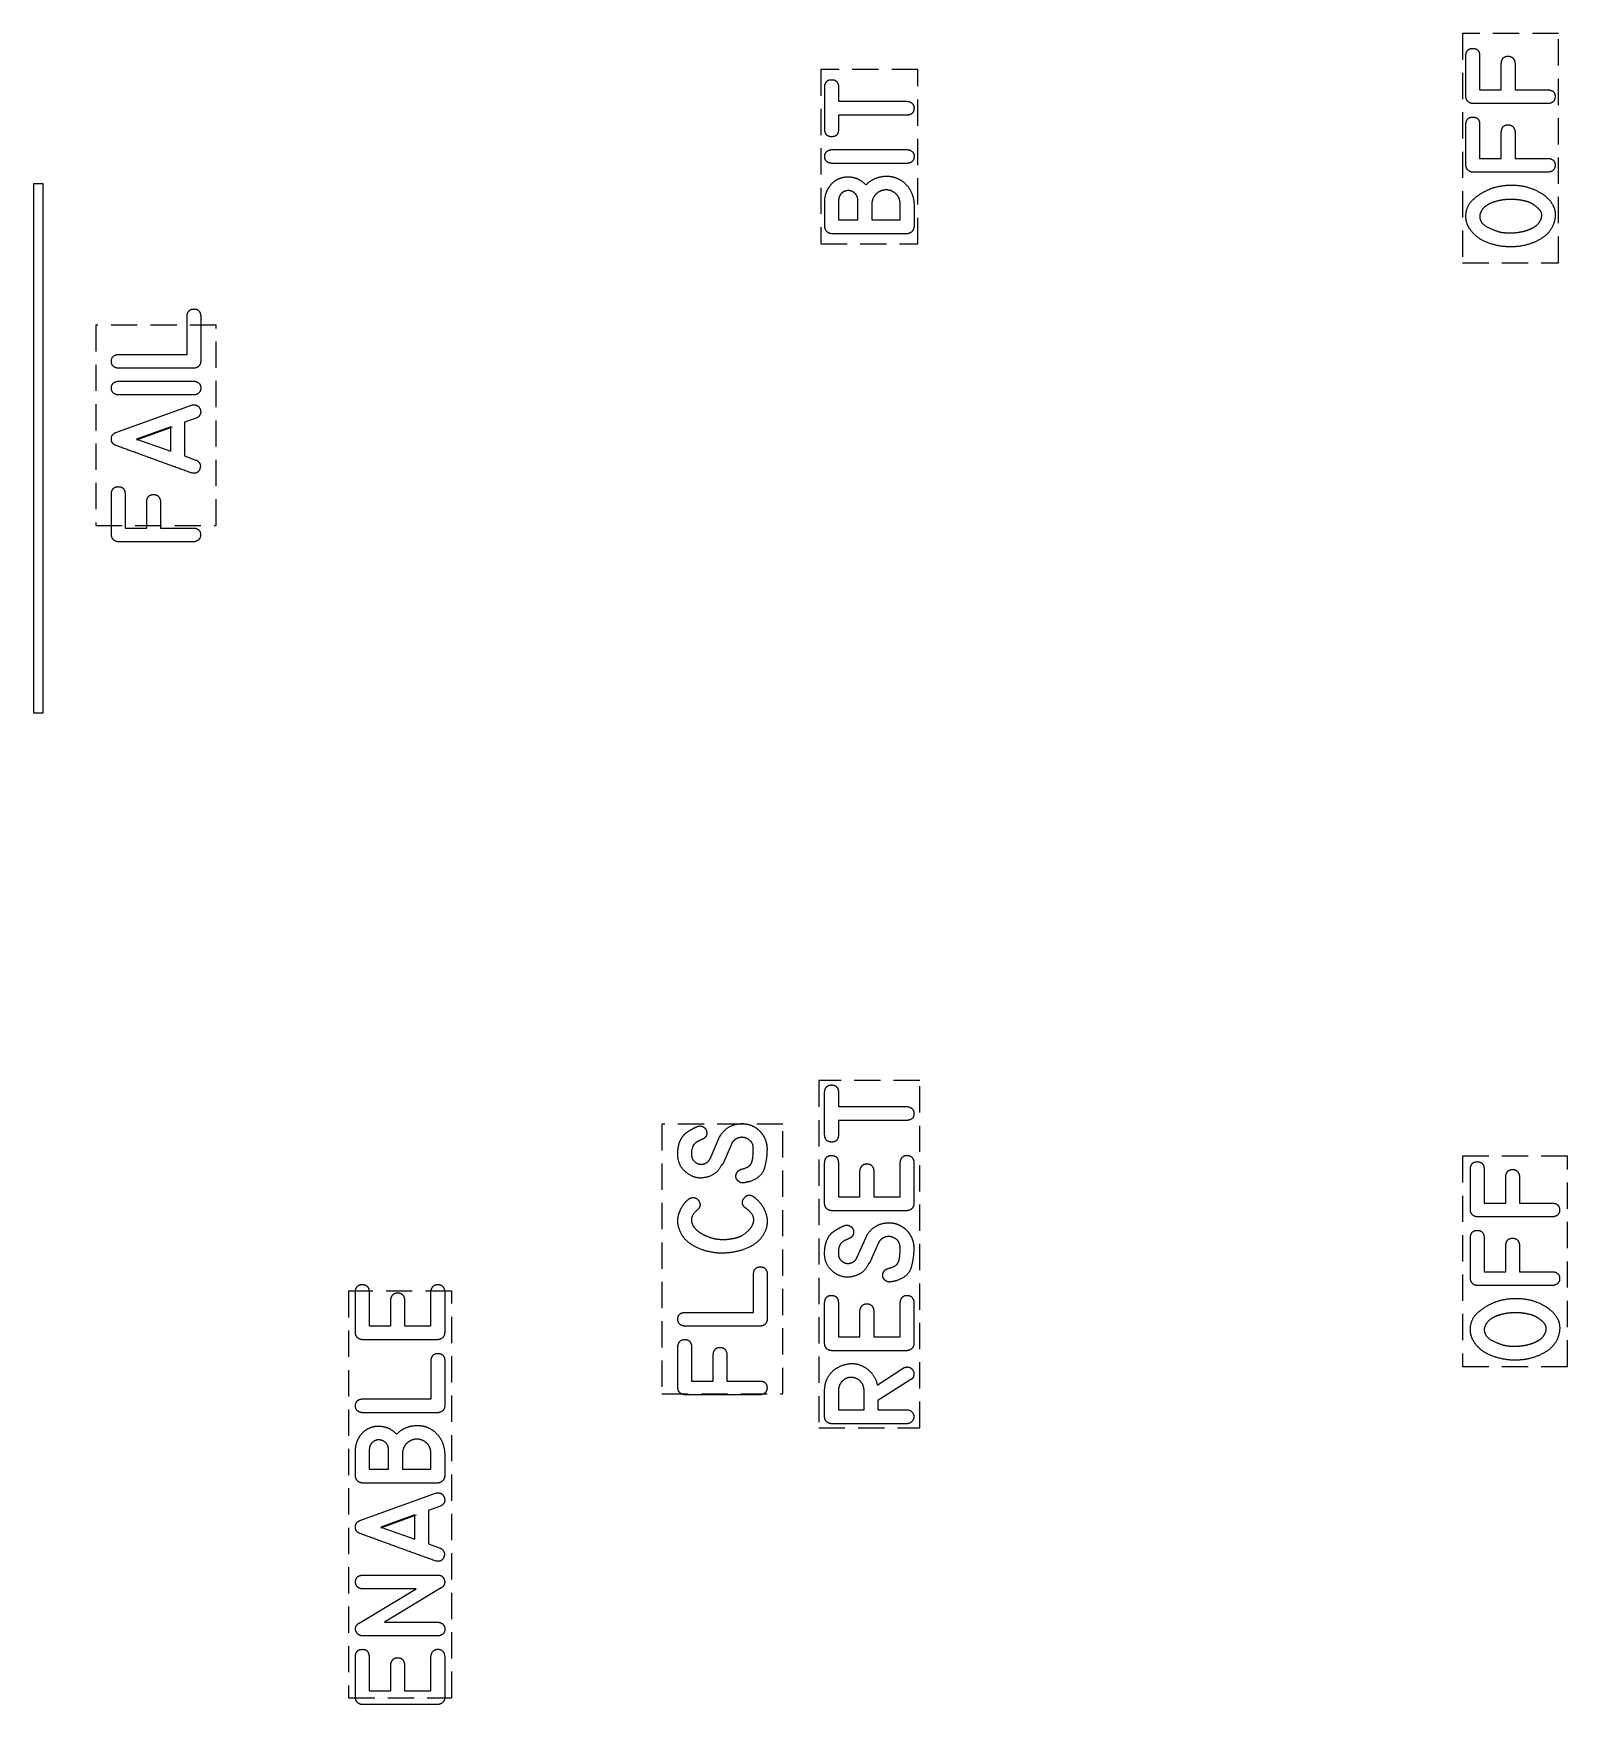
# Model space of a CAD drawing. Header units: millimetres. Extents: x -31.6 to 29, y -37.6 to 27.4.
# Drawn here: x -0.19 to 29, y -4.43 to 27.36 of the extents above; entities that cross this region are included whole.
import ezdxf

# ---------------------------------------------------------------- set-up
doc = ezdxf.new("R2010")
doc.units = ezdxf.units.MM
doc.linetypes.add('DASHED', pattern=[0.75, 0.5, -0.25])
doc.layers.get('0').update_dxf_attribs({"linetype": 'CONTINUOUS'})

msp = doc.modelspace()

# ---------------------------------------------------------------- linework, layer by layer
at = {"linetype": 'DASHED'}
for p, q in [((28.83, 27.362), (27, 27.362)), ((27, 27.362), (27, 23)), ((28.83, 23), (28.83, 27.362)), ((16.641, 26.677), (14.792, 26.677)), ((14.792, 26.677), (14.792, 23.356)), ((16.641, 23.356), (16.641, 26.677)), ((14.792, 23.356), (16.641, 23.356)), ((27, 23), (28.83, 23)), ((3.288, 21.809), (1, 21.809)), ((1, 21.809), (1, 18)), ((3.288, 18), (3.288, 21.809)), ((1, 18), (3.288, 18)), ((16.678, 7.438), (14.752, 7.438)), ((14.752, 7.438), (14.752, 0.831)), ((16.678, 0.831), (16.678, 7.438)), ((14.073, 6.611), (11.77, 6.611)), ((11.77, 6.611), (11.77, 1.477)), ((14.073, 1.477), (14.073, 6.611)), ((29, 6), (27, 6)), ((27, 6), (27, 2)), ((29, 2), (29, 6)), ((7.77, 3.432), (5.805, 3.432)), ((5.805, 3.432), (5.805, -4.304)), ((7.77, -4.304), (7.77, 3.432)), ((27, 2), (29, 2)), ((11.77, 1.477), (14.073, 1.477)), ((14.752, 0.831), (16.678, 0.831)), ((5.805, -4.304), (7.77, -4.304))]:
    msp.add_line(p, q, dxfattribs=at)
for p, q in [((27.065, 26.16), (27.065, 26.944)), ((27.327, 26.946), (27.327, 26.289)), ((27.739, 26.289), (27.739, 26.794)), ((28.001, 26.799), (28.001, 26.289)), ((14.867, 25.528), (14.867, 26.35)), ((15.129, 26.353), (15.129, 26.071)), ((15.129, 26.071), (16.437, 26.071)), ((27.327, 26.289), (27.739, 26.289)), ((28.001, 26.289), (28.63, 26.289)), ((16.437, 25.808), (15.129, 25.808)), ((15.129, 25.808), (15.129, 25.524)), ((28.635, 26.027), (27.195, 26.027)), ((27.065, 24.855), (27.065, 25.639)), ((27.327, 25.64), (27.327, 24.984)), ((27.739, 24.984), (27.739, 25.489)), ((28.001, 25.494), (28.001, 24.984)), ((14.998, 25.153), (16.438, 25.153)), ((16.44, 24.888), (14.997, 24.888)), ((27.327, 24.984), (27.739, 24.984)), ((28.001, 24.984), (28.63, 24.984)), ((28.635, 24.721), (27.195, 24.721)), ((14.867, 23.682), (14.867, 24.186)), ((15.131, 24.187), (15.131, 23.815)), ((15.499, 23.815), (15.499, 24.191)), ((15.761, 24.123), (15.761, 23.815)), ((16.303, 23.815), (16.303, 24.121)), ((16.566, 24.119), (16.566, 24.116)), ((16.566, 24.116), (16.566, 23.68)), ((16.439, 23.551), (14.997, 23.551)), ((15.131, 23.815), (15.499, 23.815)), ((15.761, 23.815), (16.303, 23.815)), ((2.735, 21.254), (2.734, 21.987)), ((2.995, 21.988), (2.995, 21.122)), ((2.868, 20.991), (1.425, 20.991)), ((1.429, 21.254), (2.735, 21.254)), ((1.426, 20.748), (2.866, 20.748)), ((2.868, 20.483), (1.425, 20.483)), ((1.381, 19.769), (2.82, 20.29)), ((2.911, 20.043), (2.688, 19.963)), ((2.426, 19.875), (1.776, 19.644)), ((1.776, 19.628), (2.459, 19.875)), ((2.426, 19.413), (2.426, 19.875)), ((2.688, 19.963), (2.688, 19.324)), ((1.776, 19.644), (2.426, 19.413)), ((2.688, 19.324), (2.905, 19.246)), ((1.295, 17.822), (1.295, 18.606)), ((1.557, 18.608), (1.557, 17.951)), ((1.968, 17.951), (1.968, 18.456)), ((2.23, 18.461), (2.23, 17.951)), ((1.557, 17.951), (1.968, 17.951)), ((2.23, 17.951), (2.859, 17.951)), ((2.864, 17.689), (1.425, 17.689)), ((14.865, 6.401), (14.865, 7.224)), ((15.128, 7.227), (15.128, 6.945)), ((15.128, 6.945), (16.435, 6.945)), ((16.435, 6.682), (15.128, 6.682)), ((15.128, 6.682), (15.128, 6.398)), ((12.86, 6.35), (12.866, 6.362)), ((12.866, 6.362), (12.875, 6.38)), ((12.072, 6.028), (12.075, 6.128)), ((12.335, 6.1), (12.333, 6.028)), ((12.344, 6.152), (12.335, 6.1)), ((12.685, 5.953), (12.853, 6.335)), ((12.853, 6.335), (12.86, 6.35)), ((13.092, 6.23), (12.926, 5.851)), ((12.679, 5.941), (12.682, 5.949)), ((12.682, 5.949), (12.685, 5.953)), ((12.926, 5.851), (12.903, 5.831)), ((13.271, 5.749), (13.278, 5.752)), ((14.865, 5.099), (14.865, 5.881)), ((15.126, 5.885), (15.126, 5.227)), ((15.537, 5.227), (15.537, 5.724)), ((15.802, 5.726), (15.802, 5.227)), ((16.303, 5.227), (16.303, 5.884)), ((16.565, 5.886), (16.565, 5.094)), ((27.15, 4.979), (27.15, 5.763)), ((27.412, 5.765), (27.412, 5.108)), ((27.824, 5.108), (27.824, 5.613)), ((28.086, 5.618), (28.086, 5.108)), ((13.504, 5.235), (13.515, 5.227)), ((15.126, 5.227), (15.537, 5.227)), ((15.802, 5.227), (16.303, 5.227)), ((27.412, 5.108), (27.824, 5.108)), ((28.086, 5.108), (28.715, 5.108)), ((16.435, 4.964), (14.994, 4.964)), ((28.72, 4.846), (27.28, 4.846)), ((15.646, 4.448), (15.653, 4.464)), ((15.653, 4.464), (15.659, 4.476)), ((15.659, 4.476), (15.669, 4.493)), ((27.15, 3.674), (27.15, 4.458)), ((27.412, 4.459), (27.412, 3.803)), ((14.865, 4.141), (14.868, 4.242)), ((15.129, 4.214), (15.126, 4.141)), ((15.138, 4.266), (15.129, 4.214)), ((15.479, 4.067), (15.646, 4.448)), ((15.886, 4.343), (15.72, 3.964)), ((27.824, 3.803), (27.824, 4.308)), ((28.086, 4.313), (28.086, 3.803)), ((15.472, 4.054), (15.476, 4.062)), ((15.476, 4.062), (15.479, 4.067)), ((15.72, 3.964), (15.696, 3.944)), ((16.065, 3.863), (16.071, 3.865)), ((13.512, 3.03), (13.511, 3.763)), ((13.772, 3.764), (13.772, 2.898)), ((28.72, 3.54), (27.28, 3.54)), ((27.412, 3.803), (27.824, 3.803)), ((28.086, 3.803), (28.715, 3.803)), ((5.938, 2.643), (5.938, 3.426)), ((6.198, 3.429), (6.198, 2.771)), ((6.61, 2.771), (6.61, 3.269)), ((6.874, 3.27), (6.874, 2.771)), ((7.375, 2.771), (7.375, 3.429)), ((7.637, 3.43), (7.637, 2.638)), ((14.865, 2.436), (14.865, 3.218)), ((15.126, 3.222), (15.126, 2.564)), ((16.303, 2.564), (16.303, 3.221)), ((16.565, 3.223), (16.565, 2.431)), ((12.206, 3.03), (13.512, 3.03)), ((15.537, 2.564), (15.537, 3.061)), ((15.802, 3.063), (15.802, 2.564)), ((6.198, 2.771), (6.61, 2.771)), ((6.874, 2.771), (7.375, 2.771)), ((13.645, 2.767), (12.202, 2.767)), ((15.126, 2.564), (15.537, 2.564)), ((15.802, 2.564), (16.303, 2.564)), ((7.507, 2.509), (6.066, 2.509)), ((12.072, 1.595), (12.072, 2.379)), ((12.334, 2.381), (12.334, 1.724)), ((12.746, 1.724), (12.746, 2.229)), ((13.007, 2.234), (13.007, 1.724)), ((16.435, 2.301), (14.994, 2.301)), ((7.378, 1.383), (7.377, 2.116)), ((7.638, 2.117), (7.638, 1.25)), ((15.867, 1.646), (16.36, 1.969)), ((12.334, 1.724), (12.746, 1.724)), ((13.007, 1.724), (13.637, 1.724)), ((15.868, 1.642), (15.867, 1.646)), ((16.506, 1.75), (15.877, 1.352)), ((6.072, 1.383), (7.378, 1.383)), ((13.641, 1.462), (12.202, 1.462)), ((14.865, 1.042), (14.865, 1.548)), ((15.128, 1.557), (15.128, 1.175)), ((15.615, 1.175), (15.615, 1.548)), ((15.877, 1.352), (15.877, 1.175)), ((7.511, 1.12), (6.068, 1.12)), ((15.128, 1.175), (15.615, 1.175)), ((15.877, 1.175), (16.433, 1.175)), ((16.433, 0.912), (14.996, 0.912)), ((5.938, -0.086), (5.938, 0.418)), ((6.202, 0.419), (6.202, 0.047)), ((6.57, 0.047), (6.57, 0.423)), ((6.832, 0.355), (6.832, 0.047)), ((7.374, 0.047), (7.374, 0.353)), ((7.637, 0.351), (7.637, 0.348)), ((7.637, 0.348), (7.637, -0.088)), ((6.202, 0.047), (6.57, 0.047)), ((6.832, 0.047), (7.374, 0.047)), ((7.51, -0.217), (6.068, -0.217)), ((6.024, -0.931), (7.463, -0.41)), ((7.07, -0.825), (6.419, -1.056)), ((6.419, -1.072), (7.103, -0.825)), ((7.07, -1.287), (7.07, -0.825)), ((7.554, -0.657), (7.331, -0.737)), ((7.331, -0.737), (7.331, -1.376)), ((6.419, -1.056), (7.07, -1.287)), ((7.331, -1.376), (7.548, -1.454)), ((6.074, -1.969), (7.508, -1.969)), ((7.57, -2.214), (6.489, -2.863)), ((6.008, -2.882), (7.092, -2.233)), ((7.092, -2.233), (6.07, -2.233)), ((7.511, -3.127), (6.069, -3.127)), ((6.489, -2.863), (7.509, -2.863)), ((5.938, -4.297), (5.938, -3.515)), ((6.198, -3.512), (6.198, -4.169)), ((6.61, -4.169), (6.61, -3.672)), ((6.874, -3.671), (6.874, -4.169)), ((7.375, -4.169), (7.375, -3.512)), ((7.637, -3.51), (7.637, -4.302)), ((7.507, -4.432), (6.066, -4.432)), ((6.198, -4.169), (6.61, -4.169)), ((6.874, -4.169), (7.375, -4.169))]:
    msp.add_line(p, q)
msp.add_lwpolyline([(-0.188, 14.437), (0, 14.437), (0, 24.5), (-0.188, 24.5)], close=True)
for points in [[(27.065, 26.944), (27.076, 27.077), (27.197, 27.077)], [(27.197, 27.077), (27.319, 27.077), (27.327, 26.946)], [(27.739, 26.794), (27.748, 26.926), (27.865, 26.928)], [(27.865, 26.928), (27.981, 26.929), (28.001, 26.799)], [(14.867, 26.35), (14.877, 26.481), (14.999, 26.482)], [(14.999, 26.482), (15.12, 26.482), (15.129, 26.353)], [(16.437, 26.071), (16.568, 26.05), (16.566, 25.934)], [(27.195, 26.027), (27.075, 26.043), (27.065, 26.16)], [(28.63, 26.289), (28.761, 26.28), (28.763, 26.162)], [(28.763, 26.162), (28.764, 26.045), (28.635, 26.027)], [(16.566, 25.934), (16.564, 25.817), (16.437, 25.808)], [(27.065, 25.639), (27.076, 25.771), (27.197, 25.771)], [(27.197, 25.771), (27.319, 25.771), (27.327, 25.64)], [(14.999, 25.396), (14.878, 25.396), (14.867, 25.528)], [(15.129, 25.524), (15.119, 25.396), (14.999, 25.396)], [(27.739, 25.489), (27.748, 25.62), (27.865, 25.622)], [(27.865, 25.622), (27.981, 25.624), (28.001, 25.494)], [(14.867, 25.019), (14.867, 25.132), (14.998, 25.153)], [(16.438, 25.153), (16.568, 25.132), (16.568, 25.019)], [(14.997, 24.888), (14.868, 24.907), (14.867, 25.019)], [(16.568, 25.019), (16.568, 24.907), (16.44, 24.888)], [(27.195, 24.721), (27.075, 24.738), (27.065, 24.855)], [(28.63, 24.984), (28.761, 24.974), (28.763, 24.857)], [(28.763, 24.857), (28.764, 24.74), (28.635, 24.721)], [(14.964, 24.459), (15.048, 24.568), (15.166, 24.61)], [(15.166, 24.61), (15.284, 24.652), (15.416, 24.621)], [(15.416, 24.621), (15.549, 24.591), (15.649, 24.479)], [(15.649, 24.479), (15.772, 24.602), (15.93, 24.634)], [(15.93, 24.634), (16.087, 24.666), (16.225, 24.614)], [(16.225, 24.614), (16.362, 24.563), (16.458, 24.435)], [(14.867, 24.186), (14.88, 24.349), (14.964, 24.459)], [(15.19, 24.324), (15.136, 24.278), (15.131, 24.187)], [(15.31, 24.372), (15.245, 24.371), (15.19, 24.324)], [(15.432, 24.328), (15.375, 24.373), (15.31, 24.372)], [(15.499, 24.191), (15.489, 24.282), (15.432, 24.328)], [(15.863, 24.323), (15.778, 24.259), (15.761, 24.123)], [(16.043, 24.385), (15.947, 24.388), (15.863, 24.323)], [(16.218, 24.314), (16.14, 24.382), (16.043, 24.385)], [(16.303, 24.121), (16.297, 24.246), (16.218, 24.314)], [(16.458, 24.435), (16.553, 24.308), (16.566, 24.119)], [(27.065, 23.879), (27.065, 24.087), (27.22, 24.218)], [(27.22, 24.218), (27.375, 24.348), (27.558, 24.416)], [(27.749, 24.19), (27.6, 24.167), (27.482, 24.102)], [(27.558, 24.416), (27.784, 24.491), (28.03, 24.473)], [(28.048, 24.197), (27.899, 24.213), (27.749, 24.19)], [(28.03, 24.473), (28.276, 24.454), (28.488, 24.328)], [(28.289, 24.139), (28.197, 24.181), (28.048, 24.197)], [(28.488, 24.328), (28.607, 24.264), (28.697, 24.134)], [(27.123, 23.67), (27.065, 23.77), (27.065, 23.879)], [(27.332, 23.914), (27.329, 23.904), (27.329, 23.886)], [(27.329, 23.886), (27.329, 23.747), (27.484, 23.673)], [(27.482, 24.102), (27.365, 24.037), (27.332, 23.914)], [(28.455, 24.02), (28.377, 24.098), (28.289, 24.139)], [(28.38, 23.689), (28.469, 23.746), (28.501, 23.85)], [(28.501, 23.85), (28.532, 23.942), (28.455, 24.02)], [(28.697, 24.134), (28.786, 24.004), (28.758, 23.832)], [(14.997, 23.551), (14.883, 23.566), (14.867, 23.682)], [(16.566, 23.68), (16.55, 23.568), (16.439, 23.551)], [(27.492, 23.376), (27.239, 23.468), (27.123, 23.67)], [(27.484, 23.673), (27.639, 23.599), (27.732, 23.579)], [(27.732, 23.579), (27.833, 23.564), (27.949, 23.568)], [(27.949, 23.568), (28.065, 23.572), (28.179, 23.601)], [(28.179, 23.601), (28.292, 23.631), (28.38, 23.689)], [(28.758, 23.832), (28.716, 23.592), (28.497, 23.458)], [(28.012, 23.304), (27.746, 23.285), (27.492, 23.376)], [(28.497, 23.458), (28.278, 23.324), (28.012, 23.304)], [(2.734, 21.987), (2.749, 22.12), (2.868, 22.119)], [(2.868, 22.119), (2.986, 22.118), (2.995, 21.988)], [(1.295, 21.127), (1.298, 21.244), (1.429, 21.254)], [(1.425, 20.991), (1.293, 21.01), (1.295, 21.127)], [(2.995, 21.122), (2.987, 21.008), (2.868, 20.991)], [(1.295, 20.615), (1.295, 20.727), (1.426, 20.748)], [(2.866, 20.748), (2.996, 20.727), (2.996, 20.615)], [(1.425, 20.483), (1.296, 20.502), (1.295, 20.615)], [(2.996, 20.615), (2.995, 20.502), (2.868, 20.483)], [(2.82, 20.29), (2.95, 20.316), (2.986, 20.208)], [(2.986, 20.208), (3.022, 20.101), (2.911, 20.043)], [(1.295, 19.645), (1.294, 19.737), (1.381, 19.769)], [(1.381, 19.523), (1.296, 19.553), (1.295, 19.645)], [(2.098, 19.261), (1.739, 19.392), (1.381, 19.523)], [(2.814, 19.001), (2.456, 19.131), (2.098, 19.261)], [(2.979, 19.078), (2.941, 18.97), (2.814, 19.001)], [(2.905, 19.246), (3.018, 19.187), (2.979, 19.078)], [(1.295, 18.606), (1.305, 18.739), (1.427, 18.739)], [(1.427, 18.739), (1.548, 18.739), (1.557, 18.608)], [(1.968, 18.456), (1.978, 18.588), (2.094, 18.59)], [(2.094, 18.59), (2.211, 18.591), (2.23, 18.461)], [(1.425, 17.689), (1.304, 17.705), (1.295, 17.822)], [(2.859, 17.951), (2.99, 17.942), (2.992, 17.824)], [(2.992, 17.824), (2.994, 17.707), (2.864, 17.689)], [(14.865, 7.224), (14.876, 7.355), (14.997, 7.356)], [(14.997, 7.356), (15.119, 7.356), (15.128, 7.227)], [(16.435, 6.945), (16.566, 6.924), (16.564, 6.808)], [(16.564, 6.808), (16.563, 6.691), (16.435, 6.682)], [(12.117, 6.292), (12.169, 6.407), (12.256, 6.464)], [(12.256, 6.464), (12.342, 6.52), (12.44, 6.564)], [(12.44, 6.564), (12.449, 6.569), (12.467, 6.573)], [(12.467, 6.573), (12.51, 6.582), (12.547, 6.563)], [(12.619, 6.41), (12.607, 6.356), (12.545, 6.325)], [(12.547, 6.563), (12.57, 6.552), (12.583, 6.54)], [(12.583, 6.54), (12.594, 6.528), (12.598, 6.522)], [(12.598, 6.522), (12.632, 6.472), (12.619, 6.41)], [(12.875, 6.38), (12.879, 6.385), (12.883, 6.391)], [(12.883, 6.391), (12.886, 6.398), (12.892, 6.407)], [(12.892, 6.407), (13, 6.571), (13.193, 6.611)], [(13.193, 6.611), (13.269, 6.626), (13.351, 6.617)], [(13.368, 6.345), (13.306, 6.37), (13.239, 6.353)], [(13.351, 6.617), (13.464, 6.604), (13.561, 6.537)], [(13.561, 6.537), (13.658, 6.47), (13.712, 6.368)], [(13.712, 6.368), (13.769, 6.26), (13.769, 6.143)], [(14.997, 6.27), (14.877, 6.27), (14.865, 6.401)], [(15.128, 6.398), (15.118, 6.269), (14.997, 6.27)], [(12.075, 6.128), (12.083, 6.173), (12.091, 6.215)], [(12.091, 6.215), (12.099, 6.258), (12.117, 6.292)], [(12.357, 6.187), (12.351, 6.171), (12.344, 6.152)], [(12.369, 6.211), (12.362, 6.202), (12.357, 6.187)], [(12.451, 6.281), (12.404, 6.258), (12.369, 6.211)], [(12.545, 6.325), (12.498, 6.304), (12.451, 6.281)], [(13.124, 6.283), (13.109, 6.265), (13.092, 6.23)], [(13.239, 6.353), (13.172, 6.336), (13.124, 6.283)], [(13.507, 6.155), (13.507, 6.29), (13.368, 6.345)], [(13.478, 5.88), (13.51, 5.972), (13.507, 6.155)], [(13.769, 6.143), (13.769, 5.952), (13.719, 5.775)], [(12.244, 5.682), (12.072, 5.816), (12.072, 6.028)], [(12.333, 6.028), (12.334, 5.93), (12.422, 5.875)], [(12.422, 5.875), (12.474, 5.84), (12.541, 5.85)], [(12.541, 5.85), (12.625, 5.86), (12.673, 5.932)], [(12.903, 5.831), (12.819, 5.648), (12.617, 5.601)], [(12.673, 5.932), (12.674, 5.933), (12.676, 5.935)], [(12.676, 5.935), (12.677, 5.937), (12.679, 5.941)], [(13.178, 5.641), (13.194, 5.72), (13.271, 5.749)], [(13.278, 5.752), (13.446, 5.789), (13.478, 5.88)], [(13.719, 5.775), (13.669, 5.598), (13.45, 5.522)], [(14.865, 5.881), (14.876, 6.016), (14.997, 6.015)], [(14.997, 6.015), (15.117, 6.015), (15.126, 5.885)], [(15.537, 5.724), (15.557, 5.856), (15.67, 5.856)], [(15.67, 5.856), (15.783, 5.855), (15.802, 5.726)], [(16.303, 5.884), (16.322, 6.016), (16.434, 6.016)], [(16.434, 6.016), (16.546, 6.016), (16.565, 5.886)], [(27.15, 5.763), (27.161, 5.896), (27.282, 5.896)], [(27.282, 5.896), (27.404, 5.896), (27.412, 5.765)], [(27.824, 5.613), (27.834, 5.745), (27.95, 5.747)], [(27.95, 5.747), (28.066, 5.748), (28.086, 5.618)], [(12.617, 5.601), (12.416, 5.547), (12.244, 5.682)], [(13.218, 5.53), (13.168, 5.576), (13.178, 5.641)], [(13.339, 5.496), (13.269, 5.483), (13.218, 5.53)], [(13.393, 5.507), (13.363, 5.502), (13.339, 5.496)], [(13.45, 5.522), (13.422, 5.512), (13.393, 5.507)], [(12.111, 4.954), (12.171, 5.095), (12.272, 5.179)], [(12.272, 5.179), (12.272, 5.182), (12.286, 5.19)], [(12.286, 5.19), (12.341, 5.23), (12.407, 5.206)], [(12.407, 5.206), (12.474, 5.181), (12.491, 5.095)], [(12.491, 5.095), (12.507, 5.042), (12.448, 4.982)], [(13.35, 5.021), (13.259, 5.109), (13.333, 5.204)], [(13.333, 5.204), (13.407, 5.298), (13.504, 5.235)], [(13.515, 5.227), (13.518, 5.225), (13.52, 5.223)], [(13.52, 5.223), (13.522, 5.222), (13.525, 5.22)], [(13.525, 5.22), (13.68, 5.106), (13.745, 4.918)], [(14.994, 4.964), (14.873, 4.981), (14.865, 5.099)], [(16.565, 5.094), (16.55, 4.98), (16.435, 4.964)], [(28.715, 5.108), (28.846, 5.099), (28.848, 4.981)], [(12.083, 4.672), (12.051, 4.814), (12.111, 4.954)], [(12.448, 4.982), (12.326, 4.878), (12.331, 4.785)], [(12.331, 4.785), (12.336, 4.691), (12.411, 4.615)], [(13.378, 5.002), (13.365, 5.011), (13.35, 5.021)], [(13.508, 4.732), (13.553, 4.871), (13.378, 5.002)], [(13.745, 4.918), (13.81, 4.731), (13.722, 4.549)], [(27.28, 4.846), (27.16, 4.862), (27.15, 4.979)], [(28.848, 4.981), (28.85, 4.864), (28.72, 4.846)], [(12.365, 4.299), (12.14, 4.427), (12.083, 4.672)], [(12.411, 4.615), (12.485, 4.539), (12.605, 4.487)], [(12.605, 4.487), (12.724, 4.435), (12.829, 4.423)], [(13.063, 4.426), (13.18, 4.443), (13.274, 4.481)], [(13.274, 4.481), (13.463, 4.592), (13.508, 4.732)], [(13.722, 4.549), (13.617, 4.339), (13.369, 4.242)], [(14.91, 4.405), (14.962, 4.521), (15.049, 4.577)], [(15.049, 4.577), (15.136, 4.634), (15.233, 4.678)], [(15.233, 4.678), (15.243, 4.682), (15.261, 4.687)], [(15.261, 4.687), (15.303, 4.696), (15.341, 4.677)], [(15.412, 4.523), (15.4, 4.469), (15.339, 4.438)], [(15.341, 4.677), (15.364, 4.665), (15.376, 4.653)], [(15.376, 4.653), (15.388, 4.642), (15.391, 4.636)], [(15.391, 4.636), (15.426, 4.585), (15.412, 4.523)], [(15.669, 4.493), (15.673, 4.498), (15.676, 4.505)], [(15.676, 4.505), (15.679, 4.511), (15.685, 4.52)], [(15.685, 4.52), (15.793, 4.685), (15.987, 4.724)], [(16.033, 4.466), (15.966, 4.449), (15.917, 4.396)], [(15.987, 4.724), (16.063, 4.739), (16.145, 4.731)], [(16.161, 4.458), (16.1, 4.483), (16.033, 4.466)], [(16.145, 4.731), (16.257, 4.718), (16.354, 4.651)], [(16.3, 4.268), (16.3, 4.403), (16.161, 4.458)], [(16.354, 4.651), (16.452, 4.584), (16.505, 4.482)], [(16.505, 4.482), (16.562, 4.373), (16.562, 4.257)], [(27.15, 4.458), (27.161, 4.59), (27.282, 4.59)], [(27.282, 4.59), (27.404, 4.59), (27.412, 4.459)], [(12.855, 4.158), (12.589, 4.172), (12.365, 4.299)], [(12.829, 4.423), (12.945, 4.409), (13.063, 4.426)], [(13.369, 4.242), (13.122, 4.145), (12.855, 4.158)], [(15.037, 3.795), (14.865, 3.93), (14.865, 4.141)], [(14.868, 4.242), (14.877, 4.287), (14.885, 4.329)], [(14.885, 4.329), (14.893, 4.371), (14.91, 4.405)], [(15.126, 4.141), (15.128, 4.043), (15.215, 3.989)], [(15.15, 4.3), (15.144, 4.284), (15.138, 4.266)], [(15.162, 4.325), (15.156, 4.316), (15.15, 4.3)], [(15.244, 4.394), (15.197, 4.371), (15.162, 4.325)], [(15.339, 4.438), (15.292, 4.417), (15.244, 4.394)], [(15.917, 4.396), (15.902, 4.378), (15.886, 4.343)], [(16.272, 3.994), (16.304, 4.085), (16.3, 4.268)], [(16.562, 4.257), (16.562, 4.065), (16.512, 3.888)], [(27.824, 4.308), (27.834, 4.439), (27.95, 4.441)], [(27.95, 4.441), (28.066, 4.443), (28.086, 4.313)], [(13.511, 3.763), (13.526, 3.897), (13.645, 3.895)], [(13.645, 3.895), (13.764, 3.894), (13.772, 3.764)], [(15.215, 3.989), (15.268, 3.954), (15.335, 3.963)], [(15.335, 3.963), (15.418, 3.974), (15.467, 4.045)], [(15.696, 3.944), (15.612, 3.761), (15.411, 3.715)], [(15.467, 4.045), (15.468, 4.047), (15.469, 4.049)], [(15.469, 4.049), (15.471, 4.051), (15.472, 4.054)], [(15.972, 3.754), (15.987, 3.834), (16.065, 3.863)], [(16.071, 3.865), (16.24, 3.902), (16.272, 3.994)], [(16.512, 3.888), (16.463, 3.712), (16.244, 3.636)], [(5.938, 3.426), (5.949, 3.56), (6.069, 3.56)], [(6.069, 3.56), (6.19, 3.559), (6.198, 3.429)], [(7.375, 3.429), (7.395, 3.56), (7.507, 3.56)], [(7.507, 3.56), (7.619, 3.56), (7.637, 3.43)], [(15.411, 3.715), (15.209, 3.66), (15.037, 3.795)], [(16.012, 3.643), (15.961, 3.689), (15.972, 3.754)], [(16.133, 3.61), (16.062, 3.597), (16.012, 3.643)], [(16.186, 3.62), (16.157, 3.615), (16.133, 3.61)], [(16.244, 3.636), (16.215, 3.625), (16.186, 3.62)], [(27.28, 3.54), (27.16, 3.557), (27.15, 3.674)], [(28.715, 3.803), (28.846, 3.793), (28.848, 3.676)], [(28.848, 3.676), (28.85, 3.559), (28.72, 3.54)], [(6.61, 3.269), (6.63, 3.401), (6.743, 3.4)], [(6.743, 3.4), (6.856, 3.4), (6.874, 3.27)], [(14.865, 3.218), (14.876, 3.353), (14.997, 3.352)], [(14.997, 3.352), (15.117, 3.352), (15.126, 3.222)], [(15.537, 3.061), (15.557, 3.193), (15.67, 3.193)], [(15.67, 3.193), (15.783, 3.192), (15.802, 3.063)], [(16.303, 3.221), (16.322, 3.353), (16.434, 3.353)], [(16.434, 3.353), (16.546, 3.353), (16.565, 3.223)], [(27.306, 3.037), (27.461, 3.167), (27.643, 3.235)], [(27.643, 3.235), (27.869, 3.31), (28.115, 3.292)], [(28.115, 3.292), (28.361, 3.273), (28.573, 3.147)], [(12.073, 2.903), (12.075, 3.02), (12.206, 3.03)], [(12.202, 2.767), (12.07, 2.786), (12.073, 2.903)], [(13.772, 2.898), (13.765, 2.784), (13.645, 2.767)], [(27.15, 2.698), (27.15, 2.907), (27.306, 3.037)], [(27.568, 2.921), (27.451, 2.856), (27.418, 2.733)], [(27.834, 3.009), (27.685, 2.986), (27.568, 2.921)], [(28.133, 3.016), (27.984, 3.032), (27.834, 3.009)], [(28.374, 2.958), (28.283, 3), (28.133, 3.016)], [(28.54, 2.839), (28.463, 2.917), (28.374, 2.958)], [(28.573, 3.147), (28.692, 3.083), (28.782, 2.953)], [(28.782, 2.953), (28.872, 2.823), (28.843, 2.651)], [(6.066, 2.509), (5.946, 2.526), (5.938, 2.643)], [(7.637, 2.638), (7.623, 2.524), (7.507, 2.509)], [(27.208, 2.489), (27.15, 2.589), (27.15, 2.698)], [(27.418, 2.733), (27.415, 2.723), (27.415, 2.705)], [(27.415, 2.705), (27.415, 2.566), (27.57, 2.492)], [(28.465, 2.508), (28.554, 2.566), (28.586, 2.669)], [(28.586, 2.669), (28.617, 2.762), (28.54, 2.839)], [(28.843, 2.651), (28.801, 2.411), (28.582, 2.277)], [(7.377, 2.116), (7.392, 2.249), (7.511, 2.248)], [(7.511, 2.248), (7.63, 2.246), (7.638, 2.117)], [(12.072, 2.379), (12.083, 2.512), (12.204, 2.512)], [(12.204, 2.512), (12.325, 2.512), (12.334, 2.381)], [(12.746, 2.229), (12.755, 2.361), (12.872, 2.363)], [(12.872, 2.363), (12.988, 2.364), (13.007, 2.234)], [(14.994, 2.301), (14.873, 2.318), (14.865, 2.436)], [(16.565, 2.431), (16.55, 2.317), (16.435, 2.301)], [(27.577, 2.196), (27.324, 2.287), (27.208, 2.489)], [(27.57, 2.492), (27.724, 2.418), (27.817, 2.399)], [(27.817, 2.399), (27.918, 2.383), (28.034, 2.387)], [(28.034, 2.387), (28.151, 2.391), (28.264, 2.42)], [(28.582, 2.277), (28.363, 2.143), (28.097, 2.124)], [(28.264, 2.42), (28.377, 2.45), (28.465, 2.508)], [(14.985, 1.875), (15.106, 2.014), (15.309, 2.048)], [(15.309, 2.048), (15.487, 2.082), (15.659, 1.964)], [(15.659, 1.964), (15.831, 1.845), (15.868, 1.642)], [(16.36, 1.969), (16.468, 2.025), (16.538, 1.938)], [(16.538, 1.938), (16.57, 1.892), (16.561, 1.834)], [(28.097, 2.124), (27.831, 2.104), (27.577, 2.196)], [(12.202, 1.462), (12.081, 1.478), (12.072, 1.595)], [(13.637, 1.724), (13.768, 1.715), (13.769, 1.597)], [(13.769, 1.597), (13.771, 1.48), (13.641, 1.462)], [(14.865, 1.548), (14.865, 1.736), (14.985, 1.875)], [(15.233, 1.748), (15.138, 1.678), (15.128, 1.557)], [(15.445, 1.78), (15.328, 1.817), (15.233, 1.748)], [(15.568, 1.691), (15.521, 1.757), (15.445, 1.78)], [(15.615, 1.548), (15.615, 1.625), (15.568, 1.691)], [(16.561, 1.834), (16.551, 1.775), (16.506, 1.75)], [(5.939, 1.256), (5.941, 1.373), (6.072, 1.383)], [(6.068, 1.12), (5.936, 1.139), (5.939, 1.256)], [(7.638, 1.25), (7.631, 1.137), (7.511, 1.12)], [(14.904, 0.95), (14.865, 0.988), (14.865, 1.042)], [(16.433, 1.175), (16.514, 1.175), (16.549, 1.101)], [(16.54, 0.974), (16.499, 0.912), (16.433, 0.912)], [(16.549, 1.101), (16.583, 1.028), (16.54, 0.974)], [(5.938, 0.418), (5.952, 0.581), (6.035, 0.691)], [(6.035, 0.691), (6.119, 0.8), (6.237, 0.842)], [(6.237, 0.842), (6.355, 0.884), (6.487, 0.853)], [(6.487, 0.853), (6.62, 0.823), (6.72, 0.711)], [(6.72, 0.711), (6.843, 0.834), (7.001, 0.866)], [(7.001, 0.866), (7.158, 0.898), (7.296, 0.846)], [(7.296, 0.846), (7.433, 0.795), (7.529, 0.667)], [(7.529, 0.667), (7.625, 0.54), (7.637, 0.351)], [(14.996, 0.912), (14.942, 0.912), (14.904, 0.95)], [(6.262, 0.556), (6.208, 0.51), (6.202, 0.419)], [(6.381, 0.604), (6.316, 0.603), (6.262, 0.556)], [(6.503, 0.56), (6.446, 0.605), (6.381, 0.604)], [(6.57, 0.423), (6.561, 0.514), (6.503, 0.56)], [(6.934, 0.555), (6.85, 0.491), (6.832, 0.355)], [(7.115, 0.617), (7.018, 0.62), (6.934, 0.555)], [(7.29, 0.546), (7.211, 0.614), (7.115, 0.617)], [(7.374, 0.353), (7.369, 0.478), (7.29, 0.546)], [(6.068, -0.217), (5.955, -0.202), (5.938, -0.086)], [(7.637, -0.088), (7.622, -0.2), (7.51, -0.217)], [(7.463, -0.41), (7.593, -0.384), (7.629, -0.492)], [(7.629, -0.492), (7.666, -0.599), (7.554, -0.657)], [(5.938, -1.055), (5.937, -0.963), (6.024, -0.931)], [(6.024, -1.177), (5.939, -1.147), (5.938, -1.055)], [(6.741, -1.439), (6.383, -1.308), (6.024, -1.177)], [(7.457, -1.699), (7.099, -1.569), (6.741, -1.439)], [(7.548, -1.454), (7.661, -1.513), (7.622, -1.622)], [(7.622, -1.622), (7.584, -1.73), (7.457, -1.699)], [(5.94, -2.097), (5.942, -1.979), (6.074, -1.969)], [(6.07, -2.233), (5.939, -2.215), (5.94, -2.097)], [(7.508, -1.969), (7.606, -1.969), (7.631, -2.064)], [(7.631, -2.064), (7.657, -2.159), (7.57, -2.214)], [(5.946, -3.028), (5.917, -2.942), (6.008, -2.882)], [(6.069, -3.127), (5.975, -3.113), (5.946, -3.028)], [(7.509, -2.863), (7.639, -2.884), (7.639, -2.996)], [(7.639, -2.996), (7.639, -3.108), (7.511, -3.127)], [(5.938, -3.515), (5.949, -3.38), (6.069, -3.381)], [(6.069, -3.381), (6.19, -3.381), (6.198, -3.512)], [(7.375, -3.512), (7.395, -3.38), (7.507, -3.38)], [(7.507, -3.38), (7.619, -3.38), (7.637, -3.51)], [(6.61, -3.672), (6.63, -3.54), (6.743, -3.54)], [(6.743, -3.54), (6.856, -3.541), (6.874, -3.671)], [(6.066, -4.432), (5.946, -4.415), (5.938, -4.297)], [(7.637, -4.302), (7.623, -4.417), (7.507, -4.432)]]:
    msp.add_open_spline(points, degree=2)

doc.saveas('drawing.dxf')
